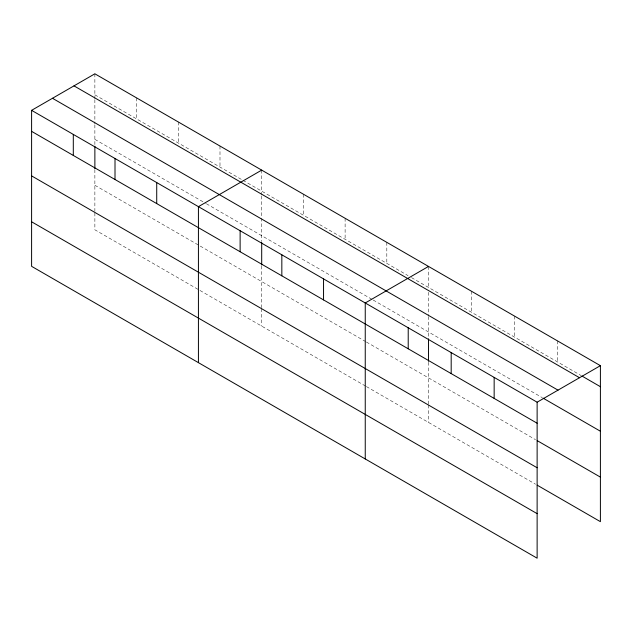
<?xml version="1.0" encoding="UTF-8"?>
<svg xmlns="http://www.w3.org/2000/svg" width="632" height="632" viewBox="0 0 632 632"><rect width="100%" height="100%" fill="white"/><g stroke="black" fill="none" stroke-linecap="round" stroke-linejoin="round"><path stroke-width="0.47" stroke-dasharray="3.16 2.37" d="M94.871 94.824L242.119 179.836M242.972 180.325L408.09 275.663M411.495 277.622L581.021 375.495M94.871 139.364L205.526 203.251M206.372 203.741L372.343 299.56M373.196 300.05L542.264 397.662M94.871 185.255L365.533 341.525M366.386 342.015L535.525 439.667M365.533 386.065L94.871 229.795L94.871 212.368M366.386 386.555L535.525 484.207M557.432 340.861L557.432 361.875M514.464 316.055L514.464 337.069M471.488 291.249L471.488 312.263M428.52 266.435L428.52 287.449M428.52 292.292L428.52 315.534M428.52 316.506L428.52 337.851M428.52 362.262L428.52 404.03M428.52 405.001L428.52 422.429M386.816 242.356L386.816 263.37M345.112 218.277L345.112 239.299M303.407 194.198L303.407 215.22M261.695 170.126L261.695 195.012M261.695 195.983L261.695 241.535M261.695 265.946L261.695 307.713M261.695 308.685L261.695 326.112M219.991 146.047L219.991 167.061M178.287 121.968L178.287 142.982M136.583 97.889L136.583 118.903M94.871 73.81L94.871 98.695M94.871 99.666L94.871 123.872M94.871 124.844L94.871 145.226M94.871 169.637L94.871 211.404"/><path stroke-width="0.95" d="M31.6 110.339L537.129 402.205L537.129 558.19L31.6 266.333L31.6 110.339L94.871 73.81L600.4 365.667L600.4 521.661L537.208 485.178M261.695 170.126L198.424 206.656L198.424 362.642M428.52 266.435L365.249 302.965L365.249 458.958M537.129 402.205L600.4 365.667M581.867 375.985L600.4 386.689M73.991 85.865L579.52 377.723M52.48 98.284L558.009 390.149M543.109 398.152L600.4 431.229M31.6 131.353L537.129 423.219M537.208 440.638L600.4 477.121M31.6 175.894L537.129 467.759M31.6 221.785L537.129 513.65M494.153 377.391L494.153 398.405M451.185 352.585L451.185 373.599M428.52 338.831L428.52 361.291M408.217 327.779L408.217 348.793M323.545 278.894L323.545 299.908M281.833 254.815L281.833 275.829M261.695 242.514L261.695 264.974M240.128 230.735L240.128 251.749M156.72 182.577L156.72 203.591M115.008 158.498L115.008 179.512M94.871 146.197L94.871 168.657M73.304 134.419L73.304 155.433"/></g></svg>
